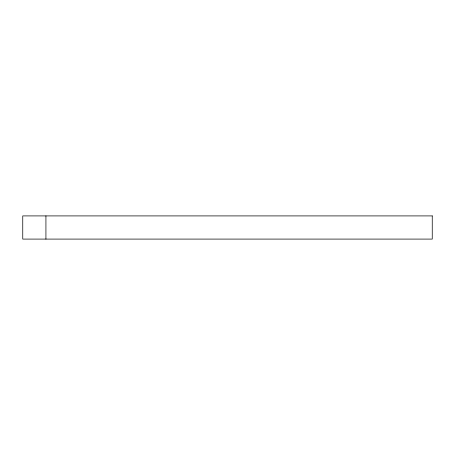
<?xml version="1.0" encoding="UTF-8"?>
<svg xmlns="http://www.w3.org/2000/svg" width="455" height="455" viewBox="0 0 455 455"><rect width="100%" height="100%" fill="white"/><g stroke="black" fill="none" stroke-linecap="round" stroke-linejoin="round"><path stroke-width="0.68" d="M45.927 215.909L45.927 239.091M432.25 215.909L22.75 215.909L22.75 239.091L432.25 239.091L432.25 215.909"/></g></svg>
